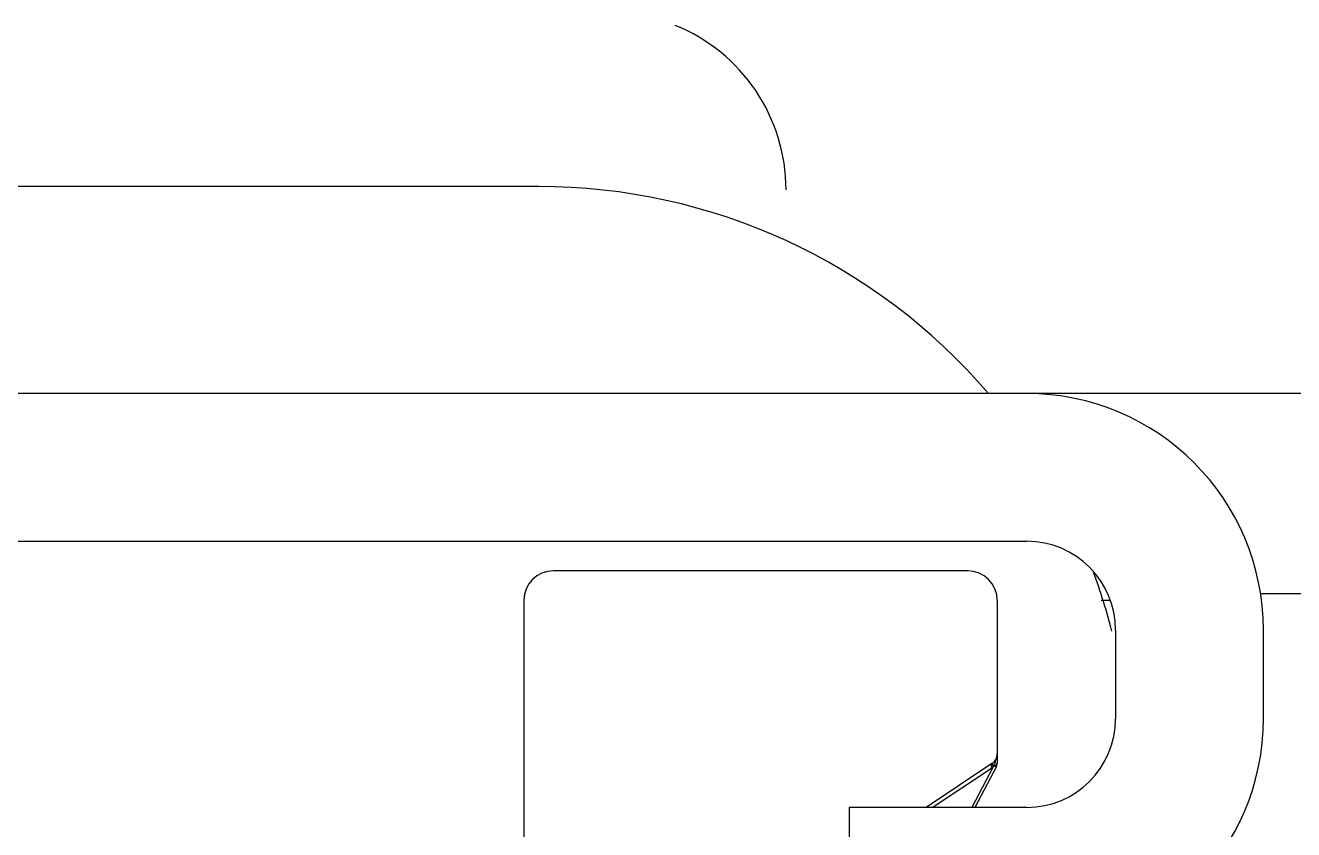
# Model space of a CAD drawing. Extents: x 1382187 to 1725648, y 860327 to 1571294.
# Drawn here: x 1529979.4 to 1530154.7, y 1227960.3 to 1228071.5 of the extents above; entities that cross this region are included whole.
import ezdxf

# ---------------------------------------------------------------- set-up
doc = ezdxf.new("R2010")
doc.units = 0
doc.header["$LTSCALE"] = 1000
doc.header["$MEASUREMENT"] = 0

msp = doc.modelspace()

# ---------------------------------------------------------------- linework, layer by layer
for p, q in [((1530050.35, 1228049.25), (1529706.56, 1228049.25)), ((1531294.25, 1228020.64), (1529847.95, 1228020.63)), ((1529847.95, 1228000.19), (1530117.81, 1228000.19)), ((1530109.64, 1227996.1), (1530052.39, 1227996.1)), ((1530048.3, 1227992.01), (1530048.3, 1227876.45)), ((1530113.72, 1227992.01), (1530113.72, 1227970.81)), ((1530129.33, 1227992.01), (1530128.11, 1227992.01)), ((1531294.25, 1227992.93), (1530150.14, 1227992.93)), ((1530130.08, 1227987.92), (1530130.08, 1227975.66)), ((1530150.52, 1227975.66), (1530150.52, 1227987.92)), ((1530113, 1227969.45), (1530103.91, 1227963.39)), ((1530113.08, 1227969.23), (1530113.16, 1227968.99)), ((1530113.47, 1227969.2), (1530113.32, 1227969.13)), ((1530113.43, 1227969.66), (1530113.59, 1227970.1)), ((1530113.72, 1227970.8), (1530113.72, 1227969.52)), ((1530104.75, 1227963.39), (1530112.93, 1227968.82)), ((1530113.16, 1227968.99), (1530110.22, 1227963.39)), ((1530113.58, 1227968.95), (1530110.65, 1227963.39)), ((1530113.16, 1227968.99), (1530113.27, 1227969.11)), ((1530117.81, 1227963.39), (1530093.28, 1227963.39)), ((1530093.28, 1227963.39), (1530093.28, 1227942.94))]:
    msp.add_line(p, q)
for centre, radius, start, end in [((1530060, 1228048.81), 24.53, 0, 67.9757), ((1530050.35, 1227967.48), 81.78, 40.5827, 90), ((1530117.81, 1227987.92), 32.71, 0, 90), ((1530117.81, 1227987.92), 12.27, 0, 90), ((1530052.39, 1227992.01), 4.09, 90, 180), ((1530109.64, 1227992.01), 4.09, 0, 90), ((1530050.35, 1227967.48), 81.78, 14.375, 20.3315), ((1530117.81, 1227975.66), 32.71, 270, 0), ((1530117.81, 1227975.66), 12.27, 270, 0), ((1530112.09, 1227970.81), 1.64, 303.6901, 0), ((1530065.53, 1227983.61), 49.89, 343.1105, 343.3846), ((1530113.04, 1227969.92), 0.834, 286.0364, 289.7696), ((1530131.46, 1227963.93), 18.91, 162.3685, 163.3734), ((1530111.34, 1227971.21), 2.88, 303.5501, 309.2239)]:
    msp.add_arc(centre, radius, start, end)
for points, knots in [([(1530112.9, 1227969.31), (1530112.89, 1227969.28), (1530112.86, 1227969.11), (1530112.9, 1227968.94), (1530112.93, 1227968.82)], [0, 0, 0, 0, 0.200998, 1, 1, 1, 1]), ([(1530113.13, 1227969.54), (1530113.07, 1227969.5), (1530113.05, 1227969.37), (1530113.07, 1227969.27), (1530113.08, 1227969.23)], [0, 0, 0, 0, 0.67298, 1, 1, 1, 1]), ([(1530113.72, 1227969.52), (1530113.72, 1227969.42), (1530113.62, 1227969.3), (1530113.51, 1227969.22), (1530113.47, 1227969.2)], [0, 0, 0, 0, 0.684585, 1, 1, 1, 1]), ([(1530113.71, 1227969.32), (1530113.71, 1227969.35), (1530113.7, 1227969.41), (1530113.68, 1227969.47), (1530113.67, 1227969.49)], [0, 0, 0, 0, 0.483166, 1, 1, 1, 1]), ([(1530113.71, 1227969.32), (1530113.71, 1227969.35), (1530113.7, 1227969.41), (1530113.68, 1227969.47), (1530113.67, 1227969.49)], [0, 0, 0, 0, 0.483166, 1, 1, 1, 1]), ([(1530113.71, 1227969.32), (1530113.71, 1227969.35), (1530113.7, 1227969.41), (1530113.68, 1227969.47), (1530113.67, 1227969.49)], [0, 0, 0, 0, 0.483166, 1, 1, 1, 1]), ([(1530113.71, 1227969.32), (1530113.71, 1227969.35), (1530113.7, 1227969.41), (1530113.68, 1227969.47), (1530113.67, 1227969.49)], [0, 0, 0, 0, 0.483166, 1, 1, 1, 1]), ([(1530113.58, 1227968.95), (1530113.56, 1227968.93), (1530113.44, 1227969.07), (1530113.35, 1227969.07), (1530113.27, 1227969.11)], [0, 0, 0, 0, 0.259642, 1, 1, 1, 1])]:
    msp.add_open_spline(points, degree=3, knots=knots)
msp.add_open_spline([(1530113.58, 1227968.95), (1530113.64, 1227969.06), (1530113.71, 1227969.19), (1530113.71, 1227969.32)], degree=3)

doc.saveas('drawing.dxf')
